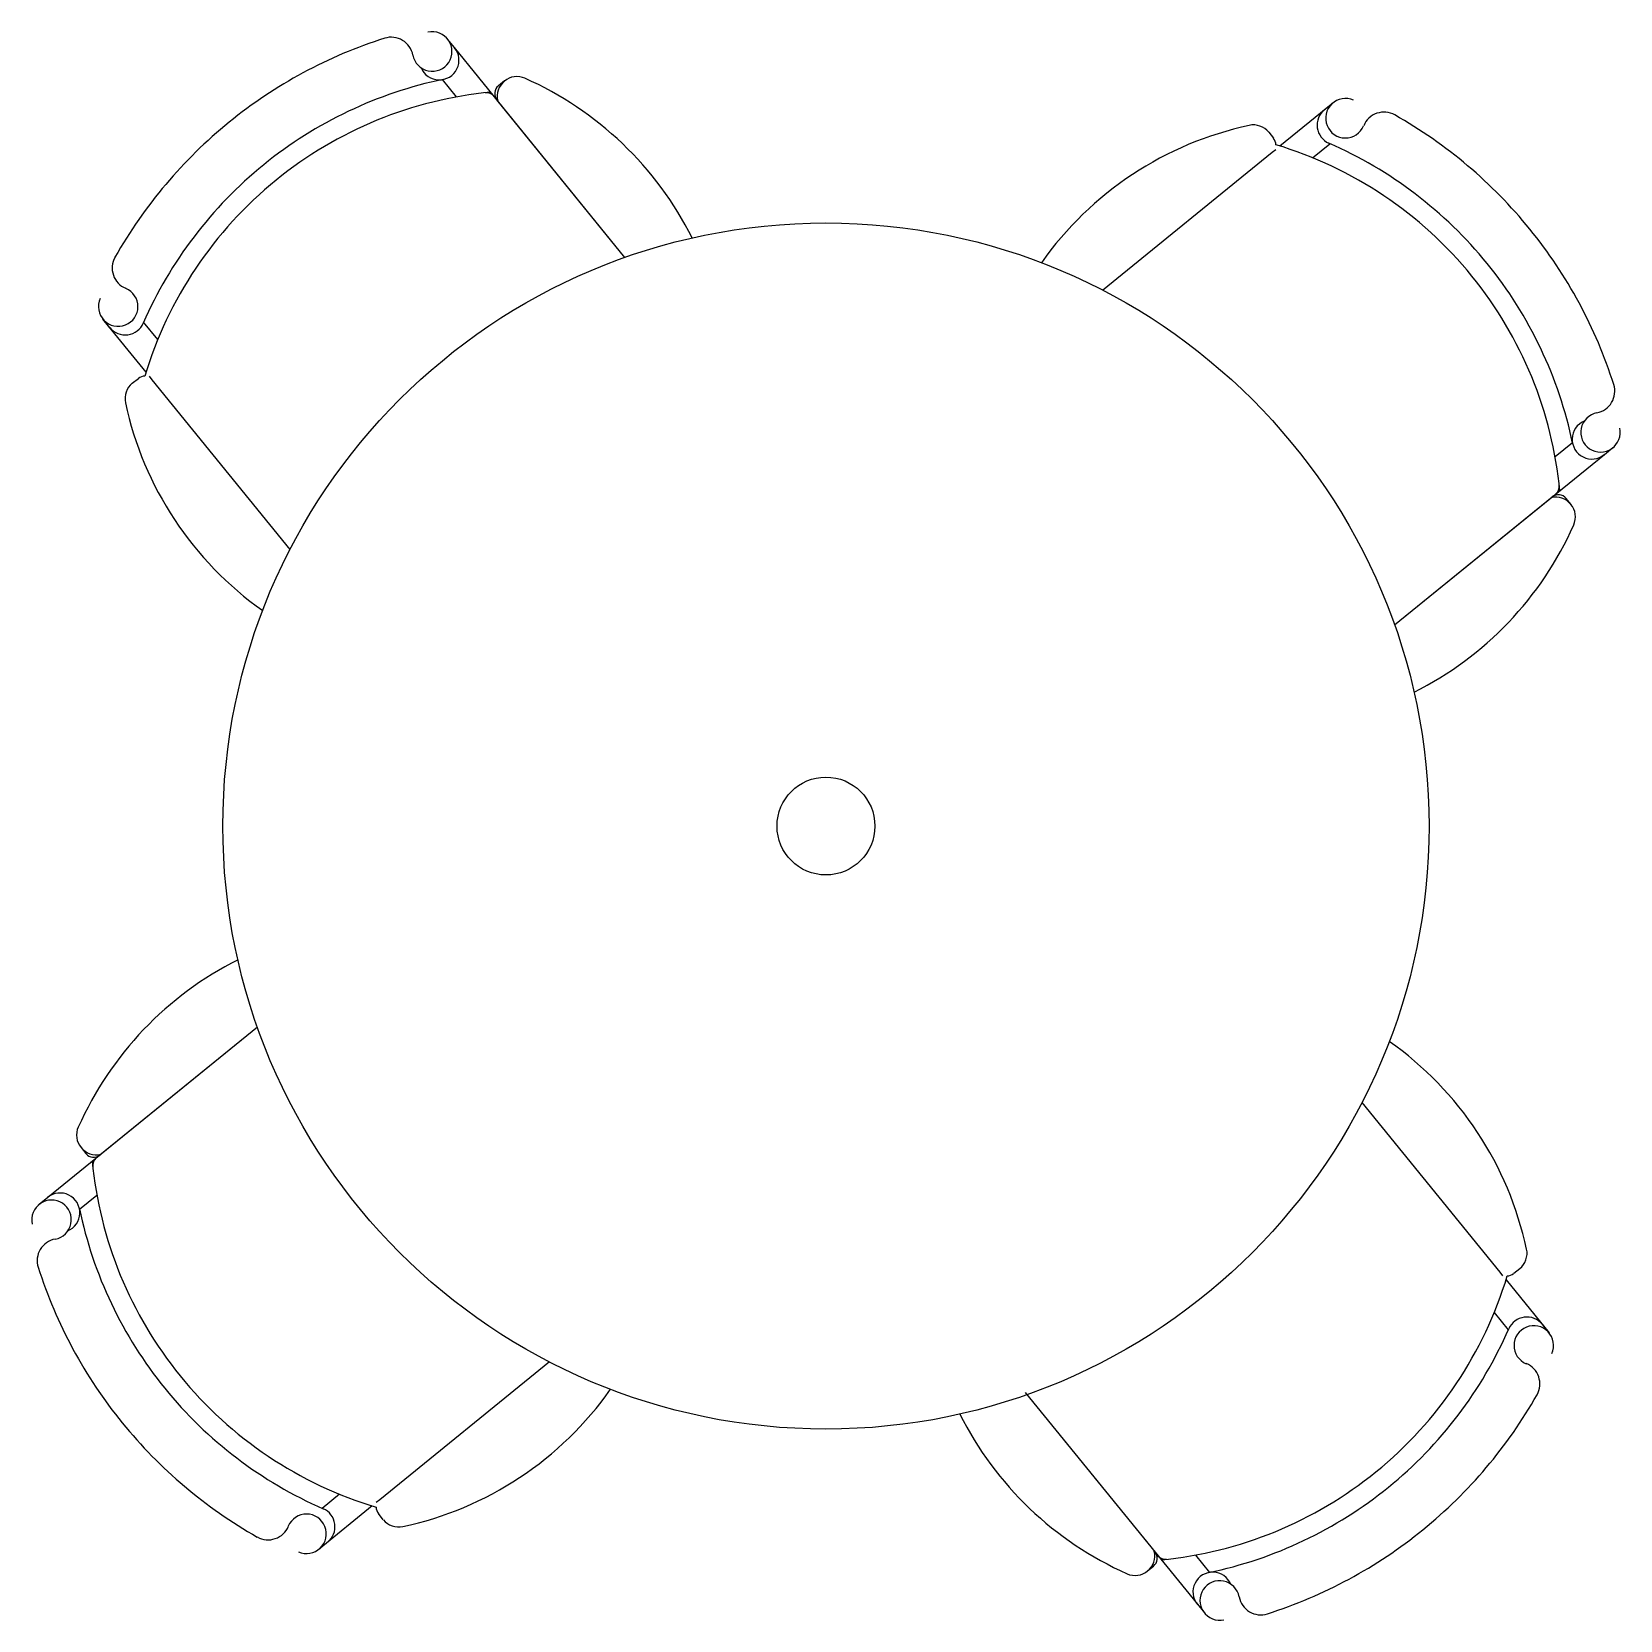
# Model space of a CAD drawing. Extents: x 5.82 to 7.27, y 2.94 to 4.39.
import ezdxf

# ---------------------------------------------------------------- set-up
doc = ezdxf.new("R2010")
doc.units = 0
doc.layers.get('0').update_dxf_attribs({"linetype": 'CONTINUOUS'})

msp = doc.modelspace()

# ---------------------------------------------------------------- linework, layer by layer
at = {"color": 0}
for p, q in [((6.204, 4.3736), (6.1976, 4.3814)), ((6.3594, 4.1823), (6.204, 4.3736)), ((6.2057, 4.3286), (6.1929, 4.3444)), ((6.2495, 4.3432), (6.2439, 4.3387)), ((6.2426, 4.326), (6.24, 4.3292)), ((6.3594, 4.1823), (6.2426, 4.326)), ((6.9567, 4.2839), (7.0051, 4.3232)), ((6.9972, 4.3168), (7.0051, 4.3232)), ((6.9465, 4.2964), (6.951, 4.2909)), ((6.7949, 4.1525), (6.9497, 4.2782)), ((6.9497, 4.2782), (6.9529, 4.2808)), ((6.9863, 4.2732), (7.0021, 4.286)), ((5.8896, 4.1182), (5.8832, 4.1261)), ((5.9226, 4.0777), (5.8832, 4.1261)), ((5.9333, 4.1073), (5.9204, 4.1231)), ((5.91, 4.0675), (5.9156, 4.072)), ((5.9283, 4.0707), (5.9256, 4.0739)), ((6.054, 3.9159), (5.9283, 4.0707)), ((7.2076, 4.0007), (7.2234, 4.0136)), ((7.0613, 3.8471), (7.2526, 4.0025)), ((7.2526, 4.0025), (7.2604, 4.0088)), ((7.0613, 3.8471), (7.205, 3.9638)), ((7.205, 3.9638), (7.2082, 3.9664)), ((7.2222, 3.9569), (7.2177, 3.9625)), ((6.0242, 3.4804), (5.8329, 3.325)), ((6.0242, 3.4804), (5.8804, 3.3636)), ((7.0315, 3.4115), (7.1572, 3.2568)), ((5.8633, 3.3705), (5.8678, 3.3649)), ((5.8804, 3.3636), (5.8772, 3.361)), ((5.8329, 3.325), (5.825, 3.3186)), ((5.8778, 3.3267), (5.862, 3.3139)), ((7.1754, 3.26), (7.1699, 3.2555)), ((7.1572, 3.2568), (7.1598, 3.2536)), ((7.1629, 3.2498), (7.2022, 3.2014)), ((7.1522, 3.2201), (7.165, 3.2043)), ((7.1958, 3.2092), (7.2022, 3.2014)), ((6.2905, 3.175), (6.1358, 3.0493)), ((6.7245, 3.1471), (6.8815, 2.9539)), ((6.7245, 3.1471), (6.8428, 3.0014)), ((6.1288, 3.0436), (6.0804, 3.0043)), ((6.0991, 3.0543), (6.0833, 3.0414)), ((6.1358, 3.0493), (6.1326, 3.0467)), ((6.139, 3.031), (6.1345, 3.0366)), ((6.8428, 3.0014), (6.8454, 2.9982)), ((6.8797, 2.9988), (6.8926, 2.983)), ((6.8359, 2.9843), (6.8415, 2.9888)), ((6.8815, 2.9539), (6.8878, 2.946))]:
    msp.add_line(p, q, dxfattribs=at)
for radius in [0.55, 0.0446]:
    msp.add_circle((6.5427, 3.6637), radius, dxfattribs=at)
for centre, radius, start, end in [((6.272, 3.9687), 0.434, 107.6732, 129.0845), ((6.1463, 4.3631), 0.02, 10.518, 107.6732), ((6.1836, 4.3701), 0.018, 190.518, 102.4094), ((6.19, 4.3622), 0.018, 202.7901, 39.0845), ((6.2609, 4.3292), 0.018, 66.0391, 193.116), ((6.272, 3.9687), 0.384, 101.763, 129.0845), ((6.272, 3.9687), 0.366, 95.4898, 129.0845), ((6.233, 4.3235), 0.009, 39.0845, 96.261), ((6.2496, 4.3317), 0.009, 129.0845, 219.0845), ((6.1412, 4.0601), 0.3125, 26.6018, 66.0391), ((7.0164, 4.3092), 0.018, 65.7596, 337.651), ((6.272, 3.9687), 0.434, 129.0845, 150.4958), ((6.9944, 3.9971), 0.3125, 102.1299, 144.757), ((6.9325, 4.2851), 0.018, 39.0845, 102.1299), ((7.0086, 4.3029), 0.018, 129.0845, 246.406), ((7.0516, 4.2948), 0.02, 60.4958, 157.651), ((6.8477, 3.9345), 0.434, 39.0845, 60.4958), ((6.944, 4.2852), 0.009, 358.7861, 39.0845), ((6.8477, 3.9345), 0.366, 39.0845, 73.2788), ((6.8477, 3.9345), 0.384, 39.0845, 66.406), ((6.272, 3.9687), 0.384, 129.0845, 156.406), ((6.272, 3.9687), 0.366, 129.0845, 163.2788), ((6.8477, 3.9345), 0.434, 17.6732, 39.0845), ((5.9117, 4.1726), 0.02, 150.4958, 247.651), ((6.8477, 3.9345), 0.384, 11.763, 39.0845), ((6.8477, 3.9345), 0.366, 5.4898, 39.0845), ((5.8972, 4.1374), 0.018, 155.7596, 67.651), ((5.9036, 4.1296), 0.018, 219.0845, 336.406), ((5.9213, 4.065), 0.009, 88.7861, 129.0845), ((5.9214, 4.0535), 0.018, 129.0845, 192.1299), ((7.2421, 4.0602), 0.02, 280.518, 17.6732), ((6.2093, 4.1154), 0.3125, 192.1299, 234.757), ((7.2412, 4.0164), 0.018, 112.7901, 309.0845), ((7.2491, 4.0228), 0.018, 100.518, 12.4094), ((7.2025, 3.9734), 0.009, 309.0845, 6.261), ((7.2082, 3.9456), 0.018, 336.0391, 103.116), ((7.2107, 3.9568), 0.009, 39.0845, 129.0845), ((6.9391, 4.0652), 0.3125, 296.6018, 336.0391), ((6.1464, 3.2622), 0.3125, 116.6018, 156.0391), ((6.8761, 3.2121), 0.3125, 12.1299, 54.757), ((5.8772, 3.3819), 0.018, 156.0391, 283.116), ((5.8748, 3.3706), 0.009, 219.0845, 309.0845), ((5.8829, 3.354), 0.009, 129.0845, 186.261), ((6.2378, 3.393), 0.366, 185.4898, 219.0845), ((5.8364, 3.3046), 0.018, 280.518, 192.4094), ((5.8442, 3.311), 0.018, 292.7901, 129.0845), ((6.2378, 3.393), 0.384, 191.763, 219.0845), ((5.8433, 3.2673), 0.02, 100.518, 197.6732), ((7.1641, 3.274), 0.018, 309.0845, 12.1299), ((6.2378, 3.393), 0.434, 197.6732, 219.0845), ((6.8135, 3.3588), 0.366, 309.0845, 343.2788), ((7.1642, 3.2625), 0.009, 268.7861, 309.0845), ((6.8135, 3.3588), 0.384, 309.0845, 336.406), ((7.1819, 3.1979), 0.018, 39.0845, 156.406), ((7.1882, 3.19), 0.018, 335.7596, 247.651), ((7.1738, 3.1549), 0.02, 330.4958, 67.651), ((6.2378, 3.393), 0.366, 219.0845, 253.2788), ((6.2378, 3.393), 0.384, 219.0845, 246.406), ((6.0911, 3.3303), 0.3125, 282.1299, 324.757), ((6.8135, 3.3588), 0.434, 309.0845, 330.4958), ((6.2378, 3.393), 0.434, 219.0845, 240.4958), ((6.9442, 3.2674), 0.3125, 206.6018, 246.0391), ((6.8135, 3.3588), 0.366, 275.4898, 309.0845), ((6.8135, 3.3588), 0.384, 281.763, 309.0845), ((6.1415, 3.0423), 0.009, 178.7861, 219.0845), ((6.069, 3.0182), 0.018, 245.7596, 157.651), ((6.0769, 3.0246), 0.018, 309.0845, 66.406), ((6.153, 3.0424), 0.018, 219.0845, 282.1299), ((6.0339, 3.0327), 0.02, 240.4958, 337.651), ((6.8135, 3.3588), 0.434, 287.6732, 309.0845), ((6.8246, 2.9982), 0.018, 246.0391, 13.116), ((6.8358, 2.9958), 0.009, 309.0845, 39.0845), ((6.8524, 3.0039), 0.009, 219.0845, 276.261), ((6.8954, 2.9652), 0.018, 22.7901, 219.0845), ((6.9018, 2.9574), 0.018, 10.518, 282.4094), ((6.9392, 2.9643), 0.02, 190.518, 287.6732)]:
    msp.add_arc(centre, radius, start, end, dxfattribs=at)

doc.saveas('drawing.dxf')
